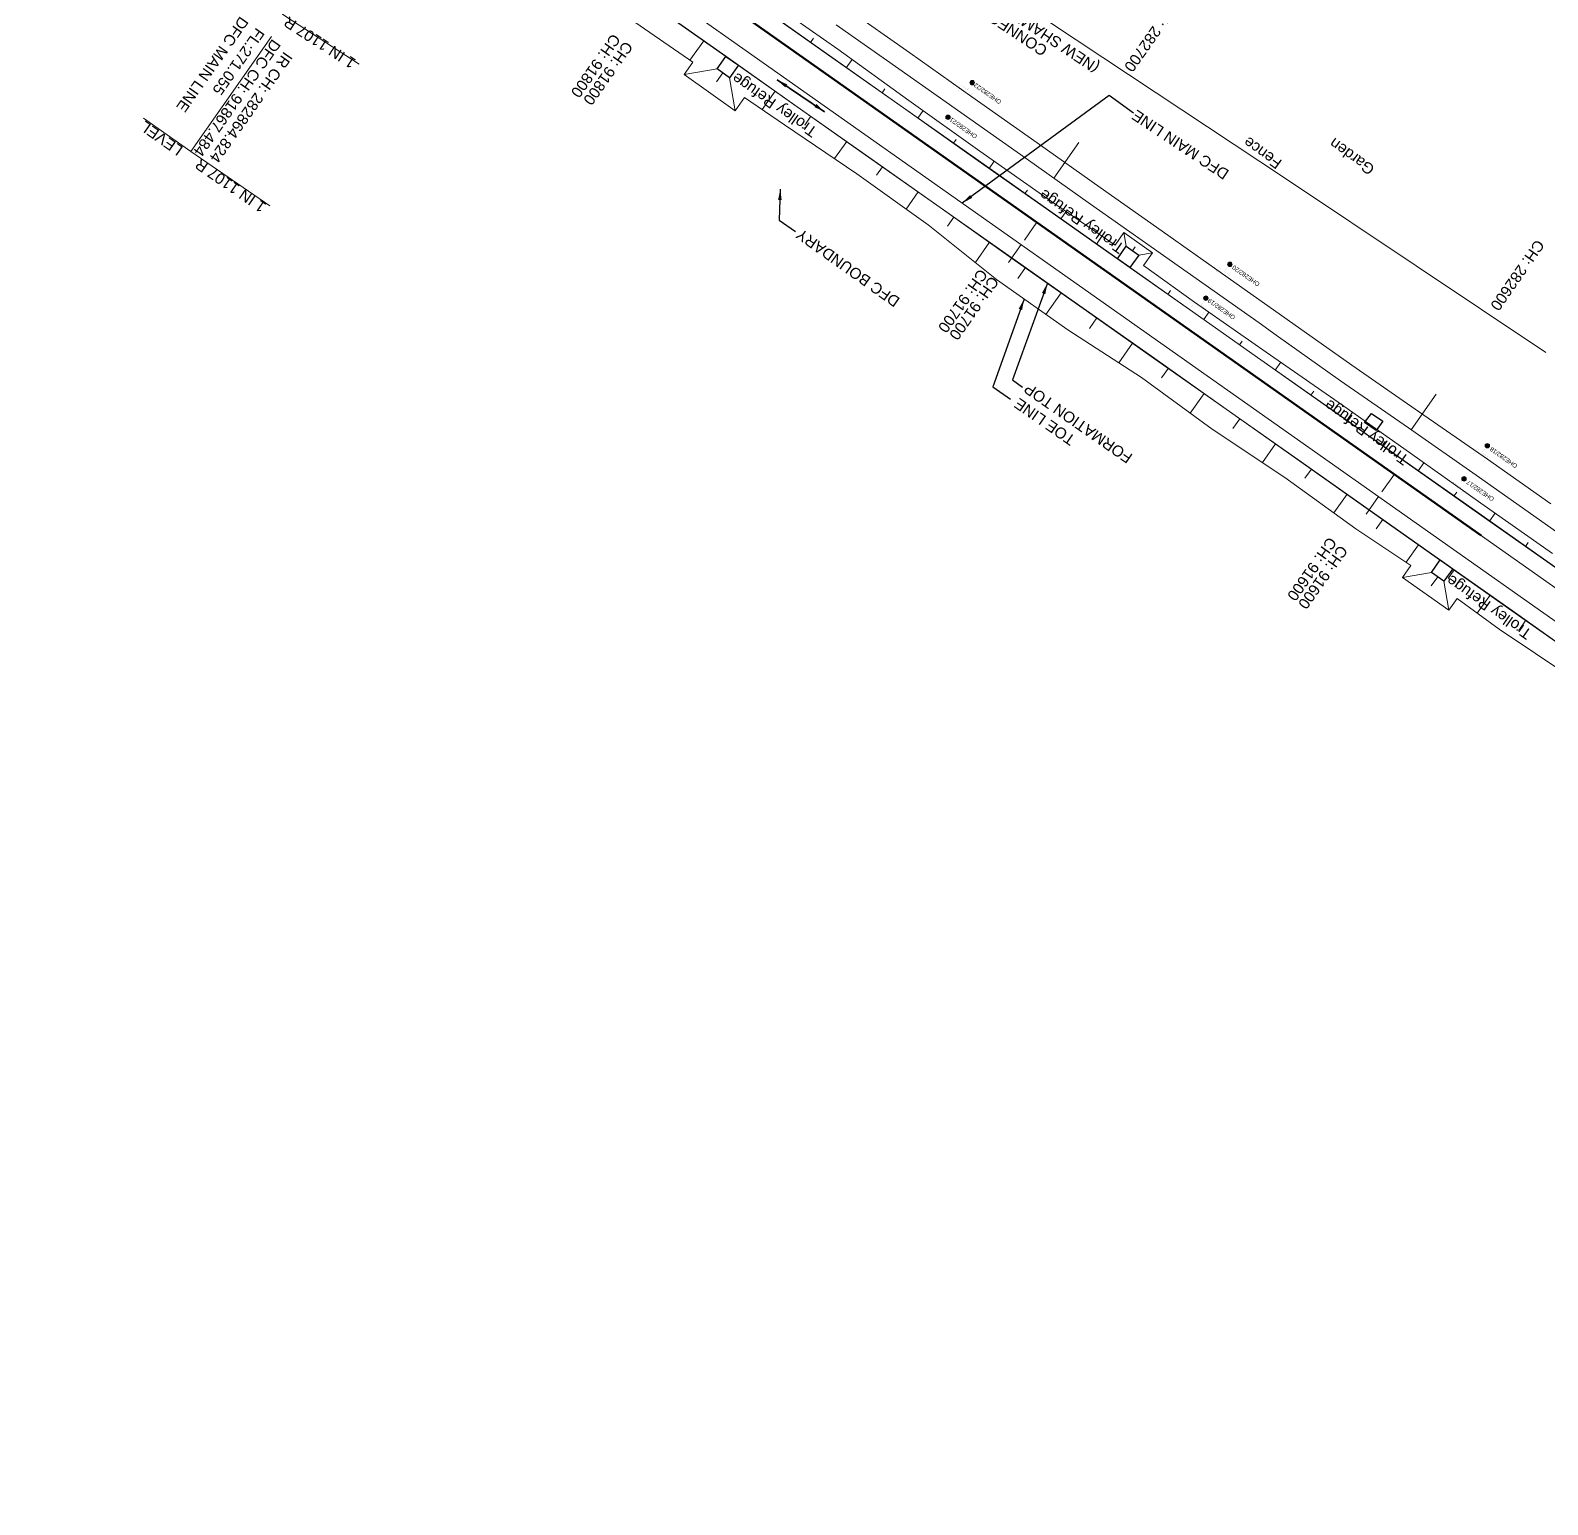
# Model space of a CAD drawing. Header units: metres. Extents: x 644418 to 1306172, y 3366650 to 6747308.
# Drawn here: x 658530.1 to 658877.1, y 3369261.2 to 3369598.3 of the extents above; entities that cross this region are included whole.
import ezdxf
from ezdxf.enums import TextEntityAlignment as Align

# ---------------------------------------------------------------- set-up
doc = ezdxf.new("R2010")
doc.units = ezdxf.units.M
doc.header["$MEASUREMENT"] = 0
doc.linetypes.add('CENTER', pattern=[2, 1.25, -0.25, 0.25, -0.25])
for name, color, linetype in [('C-ROAD-CNTR-N', 92, 'Continuous'), ('DFCC Boundary', 6, 'CENTER'), ('PROPOSED DFCC FORMATION LINE', 187, 'Continuous'), ('PROPOSED FORMATION LINE - PLAN', 187, 'Continuous'), ('Side Details', 251, 'Continuous'), ('Trolley Refuse', 10, 'Continuous'), ('TROLLEY_STAND', 7, 'Continuous')]:
    doc.layers.add(name, color=color, linetype=linetype)
for name, color, linetype, lineweight in [('Existing Chainage', 7, 'Continuous', 0), ('Existing IR Track', 143, 'Continuous', 0), ('FENCE', 251, 'F-LINE', 0), ('OHE MAST', 8, 'Continuous', 0), ('OHE MAST TEXT', 8, 'Continuous', 0), ('PROP-DFC Connecting line', 1, 'Continuous', 0), ('Proposed Chainage', 10, 'Continuous', 0), ('Proposed Chainages Connecting line', 10, 'Continuous', 0), ('PROPOSED DFC TRACK', 1, 'Continuous', 0), ('PROPOSED DFCC TOE LINE', 239, 'Continuous', 0), ('PROPOSED DFCC TOE SLOPES', 239, 'Continuous', 0), ('PROPOSED DFCC TOE SLOPES - Connecting line', 239, 'Continuous', 0), ('PROPOSED DFCC TRACK', 1, 'Continuous', 0), ('PROPOSED GRADES IN PLAN', 10, 'Continuous', 0), ('PROPOSED GRADES IN PLAN FOR LINK LINE', 10, 'Continuous', 0)]:
    doc.layers.add(name, color=color, linetype=linetype, lineweight=lineweight)
doc.styles.get("Standard").update_dxf_attribs({"font": 'arial.ttf'})
doc.styles.add('Style-Arial', font='arial.ttf')
doc.linetypes.add('F-LINE', pattern='A,0.6,["X",Standard,S=0.3,R=0,X=0,Y=-0.15],0.1', length=0.7)
doc.dimstyles.new('ISO-25', dxfattribs={"dimtxt": 2.5, "dimasz": 2.5, "dimexe": 1.25, "dimexo": 0.625, "dimtad": 1, "dimtxsty": 'Standard', "dimcen": 2.5, "dimadec": 0, "dimazin": 0, "dimtfac": 1, "dimtmove": 0, "dimatfit": 3, "dimfxl": 1, "dimarcsym": 0})

# ---------------------------------------------------------------- blocks, each defined once
blk = doc.blocks.new('OHE MAST')
h = blk.add_hatch(color=256)
edge = h.paths.add_edge_path()
edge.add_arc((0, 0), 0.514, 0, 360)
at = {"const_width": 0.01, "flags": 128}
for points in [[(1.5, 3.5), (1.5, 2), (-1.5, 2), (-1.5, 3.5)], [(0, 2), (0, 0)]]:
    blk.add_lwpolyline(points, dxfattribs=at)
blk.add_circle((0, 0), 0.514)

msp = doc.modelspace()

# ---------------------------------------------------------------- linework, layer by layer
at = {"layer": 'C-ROAD-CNTR-N', "color": 4, "linetype": 'Continuous', "lineweight": 50, "flags": 128}
msp.add_lwpolyline([(658861.9134, 3369482.8551), (658604.3512, 3369664.4192)], dxfattribs=at)
at = {"layer": 'Existing Chainage', "color": 0, "linetype": 'Continuous', "lineweight": 13, "flags": 128}
for points in [[(658769.9113, 3369572.7165), (658764.1417, 3369564.5488)], [(658851.5958, 3369515.1724), (658845.8926, 3369506.9583)]]:
    msp.add_lwpolyline(points, dxfattribs=at)
at = {"layer": 'Existing IR Track', "flags": 128}
for points in [[(658716.7056, 3369603.4018), (658731.2176, 3369593.162), (658745.4269, 3369583.1358), (658760.3266, 3369572.6133), (658774.7877, 3369562.4005), (658788.9443, 3369552.3962), (658804.0532, 3369541.7189), (658817.5268, 3369532.2067), (658832.3159, 3369521.7656), (658847.7891, 3369511.0351), (658863.3087, 3369500.2722), (658877.7914, 3369490.0519)], [(658714.3803, 3369599.6389), (658728.6849, 3369589.5646), (658742.9352, 3369579.5286), (658757.8014, 3369569.0275), (658772.5859, 3369558.5839), (658786.4285, 3369548.8197), (658811.0875, 3369531.4332), (658815.0109, 3369528.6441), (658829.7409, 3369518.1728), (658845.2382, 3369507.4126), (658860.7298, 3369496.6563), (658875.2302, 3369486.4157), (658889.7765, 3369476.1426)]]:
    msp.add_lwpolyline(points, dxfattribs=at)
at = {"layer": 'FENCE'}
for p, q in [((658757.324, 3369604.121, 268.159), (658817.351, 3369564.348, 267.924)), ((658817.351, 3369564.348, 267.924), (658876.7, 3369524.686, 267.734))]:
    msp.add_line(p, q, dxfattribs=at)
at = {"layer": 'PROP-DFC Connecting line', "color": 12, "linetype": 'Continuous', "lineweight": 0, "flags": 128}
msp.add_lwpolyline([(659123.2101, 3369298.6585), (658604.351, 3369664.4193)], dxfattribs=at)
at = {"layer": 'Proposed Chainage', "lineweight": 0, "flags": 128}
for points in [[(658753.8196, 3369545.2897), (658756.7005, 3369549.3764)], [(658835.553, 3369487.6732), (658838.4338, 3369491.7599)]]:
    msp.add_lwpolyline(points, dxfattribs=at)
at = {"layer": 'Proposed Chainages Connecting line', "lineweight": 0, "flags": 128}
for points in [[(658757.4207, 3369550.398), (658760.3015, 3369554.4847)], [(658839.154, 3369492.7815), (658842.0348, 3369496.8682)]]:
    msp.add_lwpolyline(points, dxfattribs=at)
at = {"layer": 'PROPOSED DFCC FORMATION LINE', "lineweight": 0, "flags": 128}
for points in [[(658885.2844, 3369454.0841), (658868.9377, 3369465.6074), (658852.591, 3369477.1307), (658836.2444, 3369488.654), (658819.8977, 3369500.1773), (658803.551, 3369511.7006), (658787.2044, 3369523.2239), (658770.8577, 3369534.7472), (658754.511, 3369546.2705), (658738.1644, 3369557.7938), (658721.8177, 3369569.3171), (658705.471, 3369580.8404), (658689.1244, 3369592.3637), (658672.7777, 3369603.887)], [(658885.3132, 3369454.125), (658868.9665, 3369465.6483), (658852.6199, 3369477.1716), (658836.2732, 3369488.6949), (658819.9265, 3369500.2182), (658803.5799, 3369511.7415), (658787.2332, 3369523.2648), (658770.8865, 3369534.7881), (658754.5399, 3369546.3114), (658738.1932, 3369557.8347), (658721.8465, 3369569.358), (658705.4999, 3369580.8813), (658689.1532, 3369592.4046), (658672.8065, 3369603.9279)], [(658893.2355, 3369465.3633), (658876.8888, 3369476.8866), (658860.5421, 3369488.4099), (658844.1955, 3369499.9332), (658827.8488, 3369511.4565), (658811.5021, 3369522.9798), (658795.1555, 3369534.5031), (658778.8088, 3369546.0264), (658762.4621, 3369557.5497), (658746.1155, 3369569.073), (658729.7688, 3369580.5963), (658713.4221, 3369592.1196), (658697.0755, 3369603.6429)], [(658893.2643, 3369465.4041), (658876.9176, 3369476.9275), (658860.5709, 3369488.4508), (658844.2243, 3369499.9741), (658827.8776, 3369511.4974), (658811.5309, 3369523.0207), (658795.1843, 3369534.544), (658778.8376, 3369546.0673), (658762.4909, 3369557.5906), (658746.1443, 3369569.1139), (658729.7976, 3369580.6372), (658713.4509, 3369592.1605), (658697.1043, 3369603.6838)]]:
    msp.add_lwpolyline(points, dxfattribs=at)
at = {"layer": 'PROPOSED DFCC TOE LINE', "lineweight": 0, "flags": 128}
for points in [[(658681.5984, 3369591.0391), (658669.5733, 3369599.3413), (658653.0745, 3369610.6487), (658636.4463, 3369621.7728), (658621.9931, 3369631.6152), (658619.9602, 3369633.0982), (658605.7945, 3369643.3487), (658603.7281, 3369644.784), (658594.8883, 3369650.9243), (658587.3459, 3369656.2531), (658578.5807, 3369662.4854), (658570.913, 3369667.6194), (658562.3069, 3369674.0599), (658554.7375, 3369679.3217), (658541.2274, 3369688.8957), (658538.4551, 3369690.8693), (658530.1171, 3369696.3808)], [(658698.4073, 3369605.5322), (658714.763, 3369594.0217), (658730.9793, 3369582.3136), (658747.2621, 3369570.6997), (658763.6432, 3369559.2251), (658778.1681, 3369549.2333), (658780.188, 3369552.0986), (658786.7391, 3369547.4805), (658784.703, 3369544.5921), (658796.3554, 3369536.2053), (658812.7471, 3369524.7459), (658829.1722, 3369513.3339), (658845.4962, 3369501.7783), (658861.8173, 3369490.2188), (658878.1753, 3369478.7115)], [(658693.437, 3369582.9627), (658691.3249, 3369579.9666), (658679.613, 3369588.2227), (658681.5984, 3369591.0391)], [(658687.1584, 3369589.5286), (658679.613, 3369588.2227)], [(658690.0191, 3369587.512), (658691.3249, 3369579.9666)], [(658845.8173, 3369475.9844), (658833.2342, 3369484.3838), (658817.0004, 3369496.0672), (658800.3652, 3369507.1812), (658784.1949, 3369518.9547), (658767.3875, 3369529.8244), (658751.0317, 3369541.3348), (658735.4116, 3369553.8888), (658719.1494, 3369565.5318), (658702.5947, 3369576.7601), (658693.437, 3369582.9627)], [(658856.437, 3369468.4437), (658854.5195, 3369465.7237), (658843.8742, 3369473.2279), (658845.8173, 3369475.9844)], [(658850.5104, 3369474.3764), (658843.8742, 3369473.2279)], [(658853.371, 3369472.3598), (658854.5195, 3369465.7237)], [(659005.4335, 3369360.1744), (658995.3693, 3369367.2618), (658979.393, 3369379.3106), (658963.1935, 3369391.0426), (658946.9466, 3369402.7075), (658930.816, 3369414.5373), (658914.7977, 3369426.5265), (658898.7409, 3369438.4609), (658882.6223, 3369450.3078), (658865.9822, 3369461.4148), (658856.437, 3369468.4437)]]:
    msp.add_lwpolyline(points, dxfattribs=at)
at = {"layer": 'PROPOSED DFCC TOE SLOPES', "linetype": 'Continuous', "lineweight": 0, "flags": 128}
for points in [[(658684.1042, 3369595.9638), (658680.9488, 3369591.4876)], [(658688.474, 3369588.6011), (658687.0413, 3369586.5687)], [(658700.4508, 3369584.4405), (658697.4791, 3369580.2249)], [(658708.6242, 3369578.6788), (658707.1915, 3369576.6464)], [(658716.7975, 3369572.9172), (658714.0361, 3369568.9999)], [(658724.9708, 3369567.1555), (658723.6142, 3369565.231)], [(658733.1442, 3369561.3939), (658730.3887, 3369557.485)], [(658741.3175, 3369555.6322), (658739.8573, 3369553.5608)], [(658749.4908, 3369549.8706), (658746.2071, 3369545.2123)], [(658757.6642, 3369544.1089), (658755.911, 3369541.6219)], [(658765.8375, 3369538.3473), (658762.3356, 3369533.3796)], [(658774.0108, 3369532.5856), (658772.3054, 3369530.1663)], [(658782.1842, 3369526.824), (658779.0036, 3369522.3121)], [(658790.3575, 3369521.0623), (658788.8215, 3369518.8834)], [(658798.5308, 3369515.3007), (658795.3706, 3369510.8177)], [(658806.7042, 3369509.539), (658805.1244, 3369507.298)], [(658814.8775, 3369503.7774), (658811.8622, 3369499.5)], [(658823.0508, 3369498.0157), (658821.577, 3369495.9249)], [(658831.2242, 3369492.2541), (658828.22, 3369487.9924)], [(658839.3975, 3369486.4924), (658837.906, 3369484.3766)], [(658847.5708, 3369480.7308), (658844.7345, 3369476.7072)], [(658855.7442, 3369474.9691), (658854.3485, 3369472.9892)], [(658851.9407, 3369473.3681), (658850.4766, 3369471.2912)], [(658863.9175, 3369469.2075), (658861.0069, 3369465.0785)], [(658872.0908, 3369463.4458), (658870.6267, 3369461.3689)]]:
    msp.add_lwpolyline(points, dxfattribs=at)
at = {"layer": 'PROPOSED DFCC TOE SLOPES - Connecting line', "linetype": 'Continuous', "lineweight": 0, "flags": 128}
for points in [[(658708.5307, 3369595.5677), (658709.1998, 3369596.5168)], [(658716.7041, 3369589.8061), (658718.0188, 3369591.671)], [(658724.8774, 3369584.0444), (658725.5022, 3369584.9307)], [(658733.0507, 3369578.2828), (658734.2485, 3369579.9818)], [(658741.2241, 3369572.5211), (658741.807, 3369573.348)], [(658749.3974, 3369566.7594), (658750.551, 3369568.3959)], [(658757.5707, 3369560.9978), (658758.1561, 3369561.8282)], [(658765.7441, 3369555.2361), (658766.9517, 3369556.9492)], [(658773.9174, 3369549.4745), (658774.5542, 3369550.3779)], [(658780.7325, 3369548.9526), (658780.188, 3369552.0986)], [(658782.1628, 3369547.9443), (658782.7996, 3369548.8477)], [(658783.5931, 3369546.936), (658786.7391, 3369547.4805)], [(658790.2641, 3369537.9512), (658790.881, 3369538.8263)], [(658798.4374, 3369532.1895), (658799.6464, 3369533.9046)], [(658806.6107, 3369526.4279), (658807.2265, 3369527.3014)], [(658814.7841, 3369520.6662), (658816.0448, 3369522.4547)], [(658822.9574, 3369514.9046), (658823.6074, 3369515.8266)], [(658831.1307, 3369509.1429), (658832.4496, 3369511.0139)], [(658839.3041, 3369503.3813), (658839.9578, 3369504.3087)], [(658847.4774, 3369497.6196), (658848.773, 3369499.4575)], [(658855.6507, 3369491.858), (658856.2921, 3369492.7679)], [(658863.8241, 3369486.0963), (658865.1015, 3369487.9085)], [(658871.9974, 3369480.3347), (658872.639, 3369481.2448)]]:
    msp.add_lwpolyline(points, dxfattribs=at)
at = {"layer": 'PROPOSED DFCC TRACK', "color": 12, "flags": 128}
msp.add_lwpolyline([(661104.7692, 3367894.1456), (658600.7836, 3369659.2873)], dxfattribs=at)
at = {"layer": 'PROPOSED GRADES IN PLAN', "linetype": 'Continuous', "lineweight": 0}
msp.add_line((658585.2948, 3369596.9121), (658566.7984, 3369570.6736), dxfattribs=at)
at = {"layer": 'PROPOSED GRADES IN PLAN', "linetype": 'Continuous', "lineweight": 0, "flags": 128}
msp.add_lwpolyline([(658584.9149, 3369558.1919), (658566.7984, 3369570.6736), (658556.008, 3369578.2801)], dxfattribs=at)
at = {"layer": 'PROPOSED GRADES IN PLAN FOR LINK LINE', "linetype": 'Continuous', "lineweight": 0, "flags": 128}
msp.add_lwpolyline([(658605.3263, 3369590.6432), (658588.5362, 3369601.5103), (658576.5112, 3369609.9871)], dxfattribs=at)
at = {"layer": 'Trolley Refuse'}
for points in [[(658689.175, 3369592.3892), (658692.0356, 3369590.3727), (658690.0191, 3369587.512), (658687.1584, 3369589.5286)], [(658780.7325, 3369548.9526), (658783.5931, 3369546.936), (658781.5765, 3369544.0753), (658778.7159, 3369546.0919)], [(658852.5269, 3369477.2371), (658855.3876, 3369475.2205), (658853.371, 3369472.3598), (658850.5104, 3369474.3764)]]:
    msp.add_lwpolyline(points, close=True, dxfattribs=at)
at = {"layer": 'TROLLEY_STAND', "linetype": 'Continuous'}
msp.add_polyline3d([(658837.888, 3369506.848, 270.337), (658835.246, 3369508.634, 270.325), (658836.786, 3369510.748, 270.329), (658839.428, 3369508.962, 270.329)], close=True, dxfattribs=at)

# ---------------------------------------------------------------- block references
at = {"layer": 'OHE MAST', "color": 2, "rotation": 143.3908318566117}
for p in [(658745.504, 3369586.375), (658739.964, 3369578.466), (658804.431, 3369544.838), (658798.938, 3369537.106), (658863.302, 3369503.354), (658857.973, 3369495.775)]:
    msp.add_blockref('OHE MAST', p, dxfattribs=at)

# ---------------------------------------------------------------- texts
at = {"layer": 'DFCC Boundary', "linetype": 'Continuous', "ltscale": 5}
msp.add_text('DFC BOUNDARY', height=2.5, rotation=144.612954, dxfattribs=at).set_placement((658729.1827, 3369536.9412))
at = {"layer": 'Existing Chainage', "color": 0, "linetype": 'Continuous', "lineweight": 0, "char_height": 2.5, "attachment_point": 6, "line_spacing_factor": 0.6, "style": 'Style-Arial'}
for s, insert, rotation in [('CH: 282700', (658781.1101, 3369589.2924), 234.763294), ('CH: 282600', (658864.8625, 3369534.6931, 267.7757), 235.227093)]:
    msp.add_mtext(s, dxfattribs=dict(at, insert=insert, rotation=rotation))
at = {"layer": 'OHE MAST TEXT'}
for s, p in [('OHE282/22', (658749.0063, 3369583.8992)), ('OHE282/21', (658743.4663, 3369575.9902)), ('OHE282/20', (658808.0963, 3369542.1985)), ('OHE282/19', (658802.5094, 3369534.5977)), ('OHE282/18', (658867.0129, 3369500.6446)), ('OHE282/17', (658861.6839, 3369493.0656))]:
    msp.add_text(s, height=1, rotation=145, dxfattribs=at).set_placement(p, align=Align.MIDDLE_CENTER)
at = {"layer": 'Proposed Chainage', "lineweight": 0, "char_height": 2.5, "attachment_point": 4, "rotation": 234.818733, "line_spacing_factor": 0.6, "style": 'Style-Arial'}
for s, insert in [('CH: 91800', (658664.2033, 3369597.056)), ('CH: 91700', (658748.1687, 3369543.2842)), ('CH: 91600', (658828.0053, 3369481.9822))]:
    msp.add_mtext(s, dxfattribs=dict(at, insert=insert))
at = {"layer": 'Proposed Chainages Connecting line', "lineweight": 0, "char_height": 2.5, "attachment_point": 4, "rotation": 234.818733, "line_spacing_factor": 0.6, "style": 'Style-Arial'}
for s, insert in [('CH: 91800', (658667.0449, 3369595.3379)), ('CH: 91700', (658750.7343, 3369541.6309)), ('CH: 91600', (658830.5115, 3369480.1049))]:
    msp.add_mtext(s, dxfattribs=dict(at, insert=insert))
at = {"layer": 'PROPOSED DFC TRACK', "color": 10, "linetype": 'Continuous', "lineweight": -3, "ltscale": 5, "style": 'Style-Arial'}
msp.add_text('DFC MAIN LINE', height=2.5, rotation=146.40432, dxfattribs=at).set_placement((658783.1182, 3369580.316), align=Align.RIGHT)
at = {"layer": 'PROPOSED DFC TRACK', "color": 10, "insert": (658725.6205, 3369612.1405), "char_height": 2.5, "width": 53.324934, "attachment_point": 3, "rotation": 146.40432, "style": 'Style-Arial'}
msp.add_mtext('\\pxsm0.8;DFC\\PCONNECTING LINK LINE\\P(NEW SHAMBHU TO RAJPURA )', dxfattribs=at)
at = {"layer": 'PROPOSED DFCC TOE LINE', "lineweight": 0}
msp.add_text('TOE LINE', height=2.5, rotation=145.159465, dxfattribs=at).set_placement((658756.2626, 3369514.4017), align=Align.RIGHT)
at = {"layer": 'PROPOSED FORMATION LINE - PLAN', "lineweight": 0}
msp.add_text('FORMATION TOP', height=2.5, rotation=145.159465, dxfattribs=at).set_placement((658758.4898, 3369517.8198), align=Align.RIGHT)
at = {"layer": 'PROPOSED GRADES IN PLAN', "linetype": 'Continuous', "lineweight": 0, "char_height": 2.5, "style": 'Style-Arial'}
for s, insert, attachment_point, rotation, line_spacing_factor in [('{\\C1;DFC CH: 91867.484\\PFL:271.055\\P}DFC MAIN LINE', (658582.8122, 3369598.4116), 4, 234.818733, 1.08), ('LEVEL', (658565.2443, 3369571.5382), 7, 144.818733, 0.84), ('1 IN 1107 R', (658568.9304, 3369569.1391), 9, 145.434287, 0.84)]:
    msp.add_mtext(s, dxfattribs=dict(at, insert=insert, attachment_point=attachment_point, rotation=rotation, line_spacing_factor=line_spacing_factor))
at = {"layer": 'PROPOSED GRADES IN PLAN', "color": 7, "linetype": 'Continuous', "lineweight": 0, "insert": (658589.1761, 3369592.9468), "char_height": 2.5, "attachment_point": 4, "rotation": 234.818733, "line_spacing_factor": 1.08, "style": 'Style-Arial'}
msp.add_mtext('IR CH: 282864.824', dxfattribs=at)
at = {"layer": 'PROPOSED GRADES IN PLAN FOR LINK LINE', "linetype": 'Continuous', "lineweight": 0, "insert": (658604.8043, 3369591.5475), "char_height": 2.5, "attachment_point": 7, "rotation": 147.088, "line_spacing_factor": 0.84, "style": 'Style-Arial'}
msp.add_mtext('1 IN 1107 R', dxfattribs=at)
at = {"layer": 'Side Details'}
for s, p in [('Fence', (658816.536, 3369568.4722)), ('Garden', (658837.7625, 3369567.0861)), ('Trolley Refuge', (658845.5885, 3369500.7445))]:
    msp.add_text(s, height=2.5, rotation=144.100313, dxfattribs=at).set_placement(p)
at = {"layer": 'Trolley Refuse', "style": 'Style-Arial'}
for p in [(658710.2779, 3369575.7638), (658780.5464, 3369549.1413), (658873.6752, 3369460.9359)]:
    msp.add_text('Trolley Refuge', height=2.5, rotation=145, dxfattribs=at).set_placement(p)

# ---------------------------------------------------------------- leaders
at = {"layer": 'DFCC Boundary', "linetype": 'Continuous', "lineweight": 0, "ltscale": 5}
msp.add_leader([(658701.6113, 3369562.0231), (658701.3574, 3369554.9447), (658705.0916, 3369552.3081)], dimstyle='ISO-25', override={"dimtxt": 0.5, "dimtad": 0}, dxfattribs=at)
at = {"layer": 'PROPOSED DFC TRACK', "linetype": 'Continuous', "lineweight": 0}
for points in [[(658700.8908, 3369587.024), (658711.7226, 3369579.7419)], [(658711.7226, 3369579.7419), (658700.8908, 3369587.024)]]:
    msp.add_leader(points, dimstyle='ISO-25', override={"dimtxt": 3, "dimasz": 2.5, "dimtad": 0, "dimdec": 3, "dimzin": 2, "dimtdec": 3}, dxfattribs=at)
at = {"layer": 'PROPOSED DFC TRACK', "color": 10, "linetype": 'Continuous', "lineweight": -3, "ltscale": 5}
msp.add_leader([(658743.2371, 3369558.8671), (658776.7927, 3369583.4818), (658782.3929, 3369579.4718)], dimstyle='ISO-25', override={"dimtxt": 3, "dimasz": 2.5, "dimgap": 0.625, "dimtad": 0, "dimdec": 3, "dimzin": 2, "dimtdec": 3}, dxfattribs=at)
at = {"layer": 'PROPOSED DFCC TOE LINE', "lineweight": 0}
msp.add_leader([(658757.364, 3369536.8784), (658750.1913, 3369516.8382), (658754.2361, 3369514.0103)], dimstyle='ISO-25', override={"dimtxt": 3, "dimasz": 2.5, "dimgap": 0.625, "dimtad": 0, "dimdec": 3, "dimzin": 2, "dimtdec": 3}, dxfattribs=at)
at = {"layer": 'PROPOSED FORMATION LINE - PLAN', "lineweight": 0}
msp.add_leader([(658762.6844, 3369540.5089), (658754.7256, 3369518.4126), (658757.0377, 3369516.7827)], dimstyle='ISO-25', override={"dimtxt": 3, "dimasz": 2.5, "dimgap": 0.625, "dimtad": 0, "dimdec": 3, "dimzin": 2, "dimtdec": 3}, dxfattribs=at)

doc.saveas('drawing.dxf')
